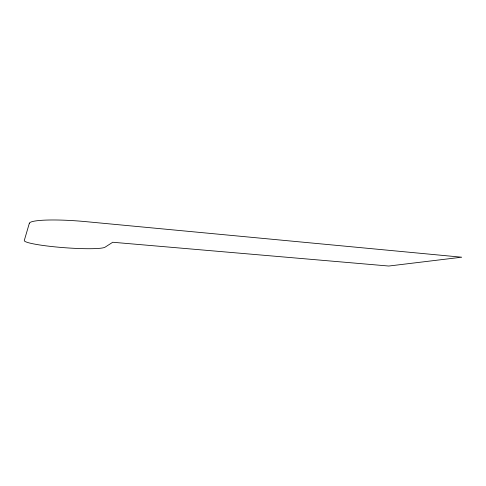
<?xml version="1.0" encoding="UTF-8"?>
<svg xmlns="http://www.w3.org/2000/svg" width="486" height="486" viewBox="0 0 486 486"><rect width="100%" height="100%" fill="white"/><g stroke="black" fill="none" stroke-linecap="round" stroke-linejoin="round"><path stroke-width="0.73" d="M29.348 223.256L24.3 240.442A40.696 4.119 4.3 0 0 61.418 247.459A40.696 4.119 4.3 0 0 105.049 247.192L112.734 242.253L388.751 266.036L461.7 257.209L85.585 221.616A49.979 6.294 4.5 0 0 29.348 223.256"/></g></svg>
